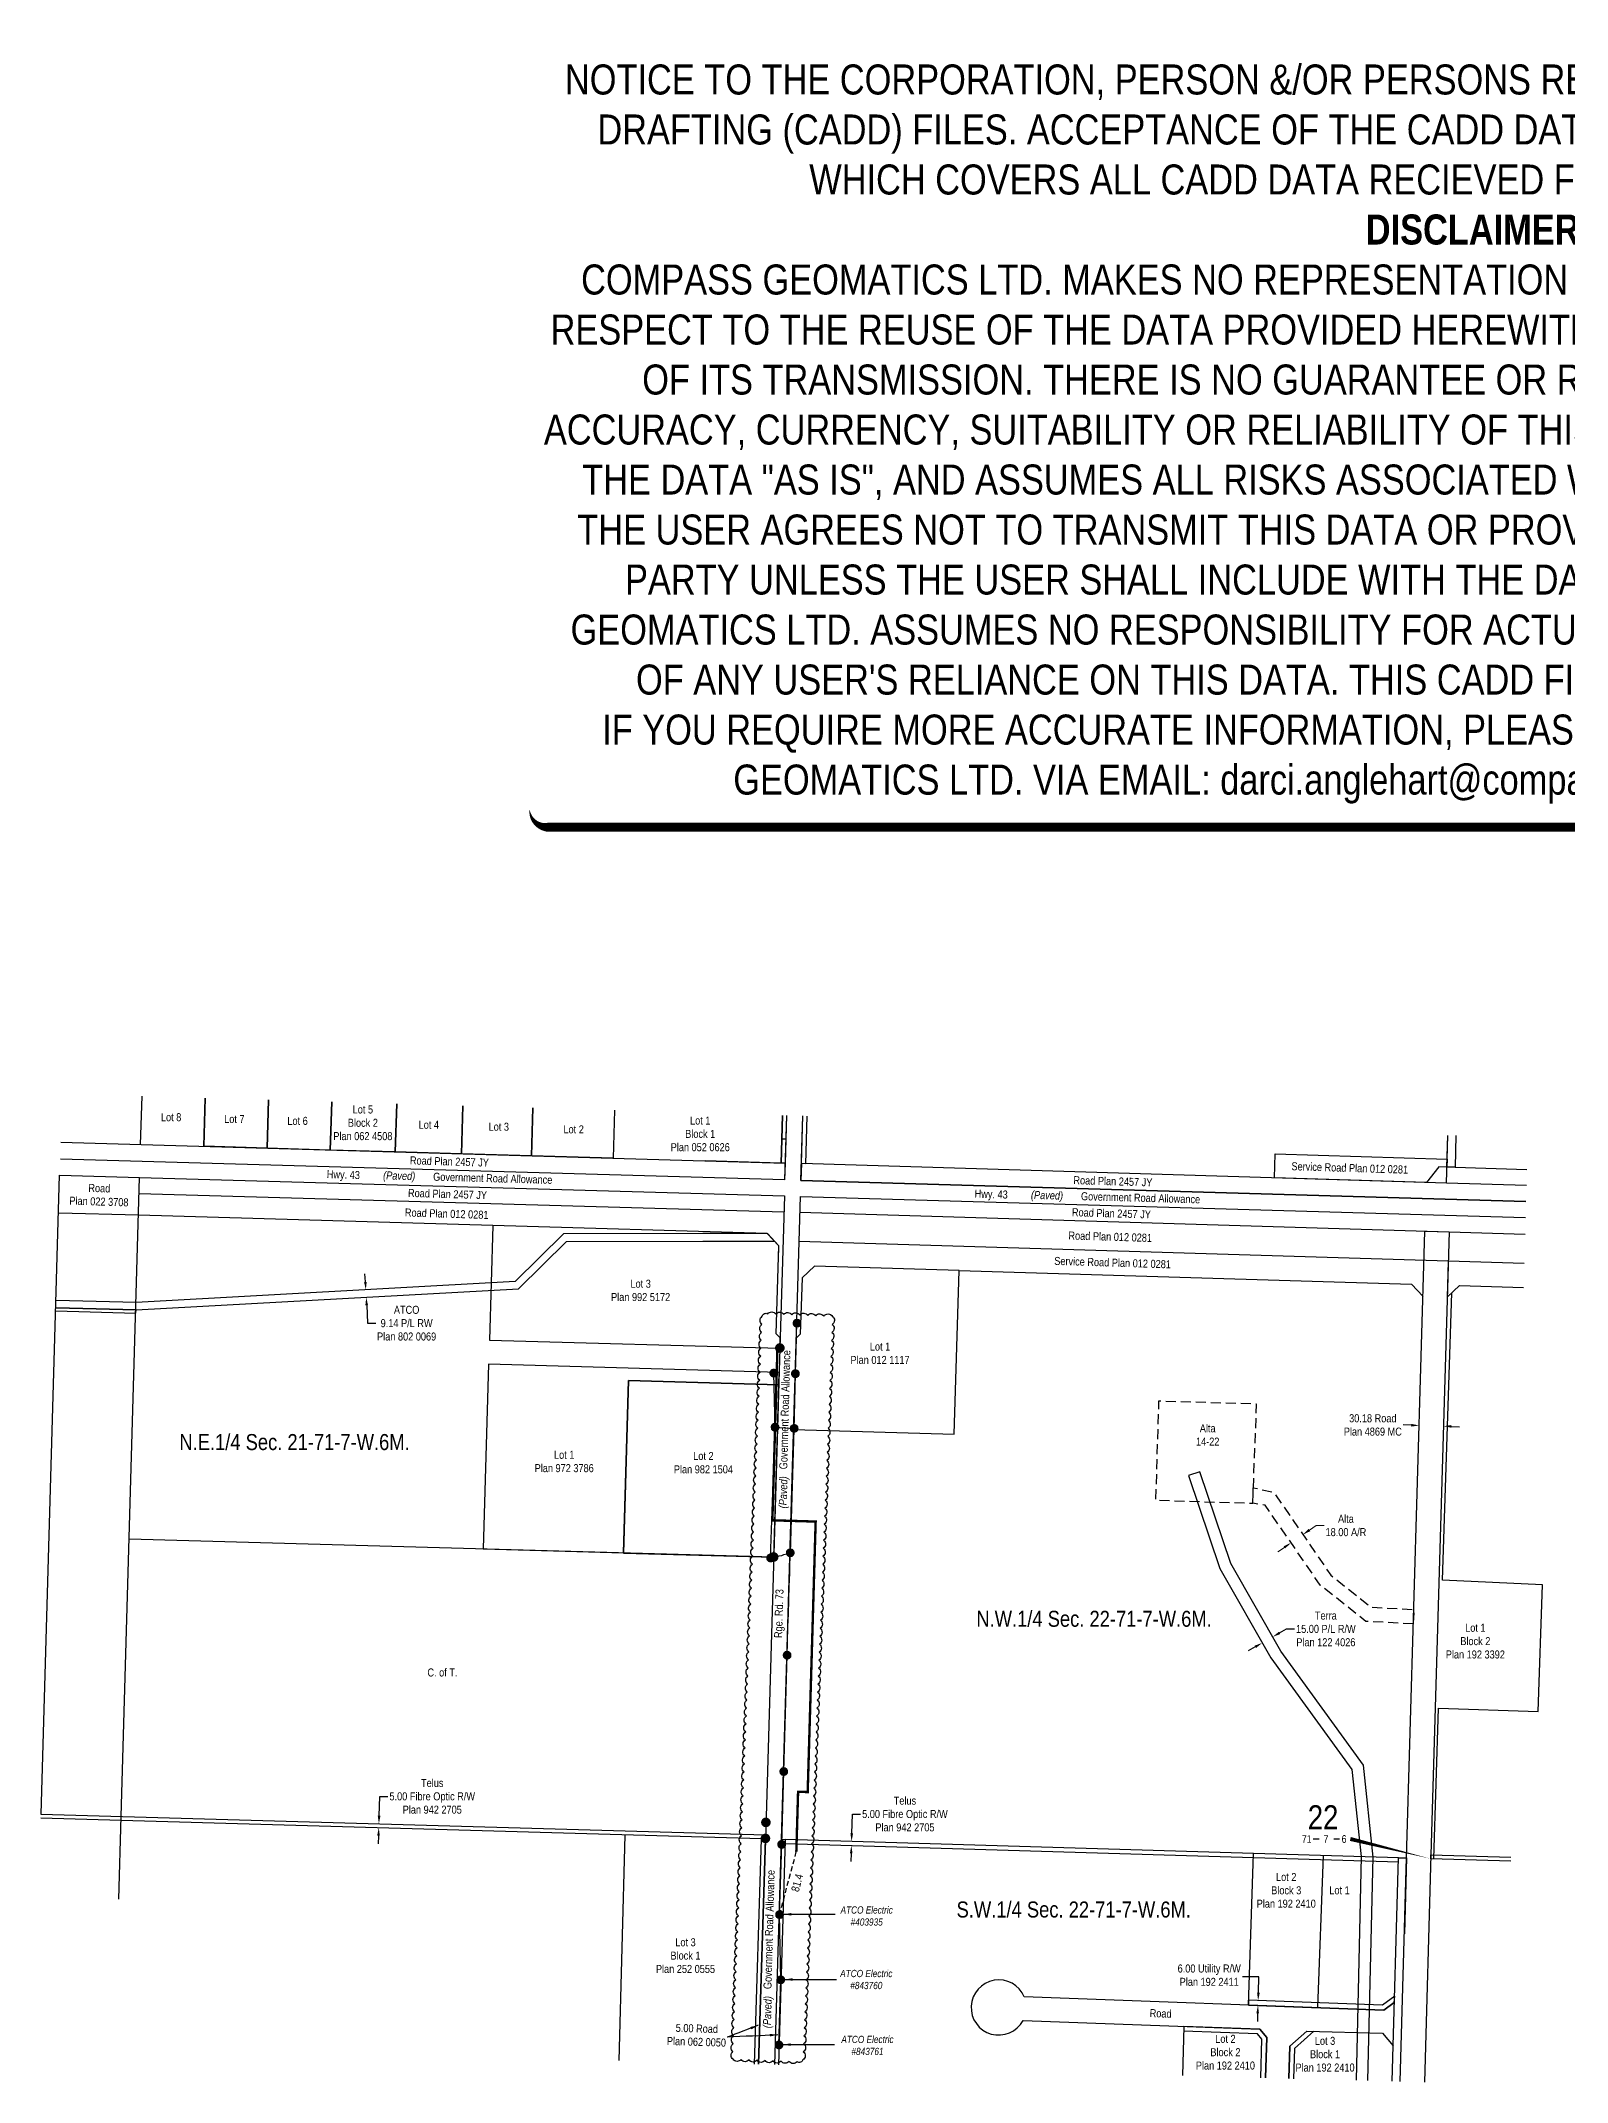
# Model space of a CAD drawing. Extents: x 371667 to 374733, y 6114490 to 6117041.
# Drawn here: x 371667 to 373575, y 6114490 to 6117041 of the extents above; entities that cross this region are included whole.
import ezdxf
from ezdxf.enums import TextEntityAlignment as Align

# ---------------------------------------------------------------- set-up
doc = ezdxf.new("R2010")
doc.units = 0
doc.header["$LTSCALE"] = 5
doc.header["$PDSIZE"] = 0.5
for name, pattern in [('foc-ACCESSROAD', [3.75, 2.5, -1.25]), ('foc-QUARTERLINE', [33, 25, -3, 2, -3]), ('foc-TIELINE', [1.875, 1.25, -0.625]), ('POWERLINE5', [7.8, 2.4, -0.6, 0.6, -0.6, 0.6, -0.6, 2.4])]:
    doc.linetypes.add(name, pattern=pattern)
doc.layers.get('Defpoints').update_dxf_attribs({"color": 9})
for name, color, linetype in [('10', 1, 'Continuous'), ('9', 3, 'Continuous'), ('AS-POWER-EXISTING', 72, 'POWERLINE5'), ('AS-POWER-OH-ATCO PIPELINES-5K', 241, 'foc-OHPOWER'), ('C-RW', 13, 'Continuous'), ('C-SYMBOL', 7, 'Continuous'), ('F-AR', 190, 'foc-ACCESSROAD'), ('F-RW', 190, 'Continuous'), ('F-WS', 190, 'foc-ACCESSROAD'), ('L-MON', 1, 'Continuous'), ('L-ROAD-T', 7, 'Continuous'), ('L-SEC', 7, 'Continuous'), ('L-SECLBL', 7, 'Continuous'), ('L-SECQ', 8, 'foc-QUARTERLINE'), ('L-TITLEDB', 4, 'Continuous'), ('L-TITLEDB-T', 4, 'Continuous'), ('PROPOSED-SCOPE', 240, 'Continuous'), ('T-TIE', 201, 'foc-TIELINE'), ('T-WATER', 160, 'Continuous')]:
    doc.layers.add(name, color=color, linetype=linetype)
for name, color, linetype, lineweight in [('AS-CABLE-ATCO PIPELINES', 241, 'foc-CABLE', 9), ('F-AR-T', 190, 'Continuous', 9), ('T-TEXT', 48, 'Continuous', 18)]:
    doc.layers.add(name, color=color, linetype=linetype, lineweight=lineweight)
doc.layers.add('DISCLAIMER', color=7, linetype='Continuous', plot=False)
doc.styles.add('175L', font='ARIALN.TTF', dxfattribs={"height": 20})
doc.styles.add('80', font='ARIALN.TTF', dxfattribs={"height": 10})
doc.styles.add('80CG', font='ARIALN.TTF', dxfattribs={"height": 10})
doc.styles.add('80L', font='ARIALN.TTF', dxfattribs={"height": 10})
doc.styles.add('80LS', font='ARIALNI.TTF', dxfattribs={"height": 10})
doc.styles.add('foc-LtypeFont', font='ARIALN.TTF', dxfattribs={"height": 7.35})
doc.styles.add('SIMPLEX', font='ARIALN.TTF')
doc.linetypes.add('foc-CABLE', pattern='A,2,-1,["C",foc-LtypeFont,S=0.2,R=0,X=-0.625,Y=-0.75],-1.24,8', length=12.24)
doc.linetypes.add('foc-OHPOWER', pattern='A,10,-1,["O/P",foc-LtypeFont,S=0.2,R=0,X=-0.5,Y=-0.75],-3.25', length=14.25)
doc.dimstyles.new('Compass 5 000', dxfattribs={"dimscale": 5, "dimtxt": 9, "dimasz": 2, "dimexe": 0.2, "dimexo": 0.0625, "dimgap": 0.5, "dimtad": 0, "dimtih": 1, "dimtoh": 1, "dimzin": 0, "dimdsep": 46, "dimtxsty": '80CG', "dimcen": 0.1, "dimse1": 1, "dimse2": 1, "dimclrd": 256, "dimclrt": 256, "dimaunit": 1, "dimadec": 4, "dimazin": 0, "dimtfac": 0.06, "dimtofl": 0, "dimtmove": 0, "dimatfit": 1, "dimfxl": 0.2, "dimtolj": 1, "dimtzin": 0, "dimlwd": -1, "dimarcsym": 0})

# ---------------------------------------------------------------- blocks, each defined once
blk = doc.blocks.new('fdia')
at = {"color": 255, "const_width": 1}
blk.add_lwpolyline([(-0.5, 0, 1), (0.5, 0, 1)], format="xyb", close=True, dxfattribs=at)
blk = doc.blocks.new('Fdiaa')
blk.add_blockref('fdia', (0, 0))
blk = doc.blocks.new('fdib')
at = {"color": 1, "const_width": 1.6}
blk.add_lwpolyline([(-0.4, 0, 1), (0.4, 0, 1)], format="xyb", close=True, dxfattribs=at)
at = {"color": 1}
blk.add_circle((0, 0), 0.8, dxfattribs=at)
blk = doc.blocks.new('Fdibb')
blk.add_blockref('fdib', (0, 0))
blk = doc.blocks.new('fdicc')
for name in ['Fdibb', 'Fdiaa']:
    blk.add_blockref(name, (0, 0))
blk = doc.blocks.new('FDI')
blk.add_blockref('fdicc', (0, 0))
blk = doc.blocks.new('POWERPOLE')
h = blk.add_hatch(color=255)
edge = h.paths.add_edge_path()
edge.add_arc((0, 0), 0.96, 0, 360)
at = {"layer": 'AS-CABLE-ATCO PIPELINES', "linetype": 'ByBlock'}
for p, q in [((0.68, -0.68), (-0.68, 0.68)), ((-0.68, -0.68), (0.68, 0.68))]:
    blk.add_line(p, q, dxfattribs=at)
at = {"layer": 'AS-CABLE-ATCO PIPELINES', "linetype": 'ByBlock', "const_width": 0.01, "flags": 128}
for points in [[(-0.68, -0.68), (0.68, 0.68)], [(0.68, -0.68), (-0.68, 0.68)]]:
    blk.add_lwpolyline(points, dxfattribs=at)
at = {"layer": 'AS-CABLE-ATCO PIPELINES', "linetype": 'ByBlock'}
blk.add_circle((0, 0), 0.96, dxfattribs=at)
blk = doc.blocks.new('*D385')
at = {"layer": 'Defpoints', "color": 0, "linetype": 'ByBlock', "transparency": 16777216}
for p in [(372650.7, 6114786.2), (372650.8, 6114791.2), (372680.5, 6114790.3)]:
    blk.add_point(p, dxfattribs=at)
at = {"layer": 'L-TITLEDB-T', "transparency": 16777216}
for p, q in [((372680.8, 6114800.3), (372681.5, 6114824.6)), ((372681.5, 6114824.6), (372691.5, 6114824.6)), ((372680, 6114775.4), (372679.7, 6114765.4))]:
    blk.add_line(p, q, dxfattribs=at)
at = {"layer": 'L-TITLEDB-T', "linetype": 'ByBlock', "transparency": 16777216}
for points in [[(372679.1, 6114800.4), (372682.4, 6114800.3), (372680.5, 6114790.3)], [(372678.4, 6114775.4), (372681.7, 6114775.3), (372680.3, 6114785.4)]]:
    blk.add_solid(points, dxfattribs=at)
at = {"layer": 'L-TITLEDB-T', "linetype": 'ByBlock', "transparency": 16777216, "insert": (372747.2, 6114824.6), "char_height": 10, "attachment_point": 5, "style": '80CG'}
blk.add_mtext('\\A1;Telus\\P5.00 Fibre Optic R/W\\PPlan 942 2705', dxfattribs=at)
blk = doc.blocks.new('*D386')
at = {"layer": 'Defpoints', "color": 0, "linetype": 'ByBlock', "transparency": 16777216}
for p in [(373195.4, 6115035.6), (373206.7, 6115046), (373208.4, 6115043)]:
    blk.add_point(p, dxfattribs=at)
at = {"layer": 'F-RW', "transparency": 16777216}
for p, q in [((373215.4, 6115050.9), (373224.1, 6115055.9)), ((373224.1, 6115055.9), (373234.1, 6115055.9)), ((373185, 6115033.6), (373176.3, 6115028.6))]:
    blk.add_line(p, q, dxfattribs=at)
at = {"layer": 'F-RW', "linetype": 'ByBlock', "transparency": 16777216}
for points in [[(373214.6, 6115052.4), (373216.2, 6115049.5), (373206.7, 6115046)], [(373184.2, 6115035), (373185.9, 6115032.1), (373193.7, 6115038.5)]]:
    blk.add_solid(points, dxfattribs=at)
at = {"layer": 'F-RW', "linetype": 'ByBlock', "transparency": 16777216, "insert": (373273.2, 6115055.9), "char_height": 10, "attachment_point": 5, "style": '80CG'}
blk.add_mtext('\\A1;Terra\\P15.00 P/L R/W\\PPlan 122 4026', dxfattribs=at)
blk = doc.blocks.new('*D387')
at = {"layer": 'Defpoints', "color": 0, "linetype": 'ByBlock', "transparency": 16777216}
for p in [(373389.9, 6115309.4), (373390, 6115310.2), (373420.1, 6115308.5)]:
    blk.add_point(p, dxfattribs=at)
at = {"layer": 'L-TITLEDB-T', "transparency": 16777216}
for p, q in [((373380, 6115310.5), (373370, 6115310.8)), ((373430.1, 6115309), (373440.1, 6115308.7))]:
    blk.add_line(p, q, dxfattribs=at)
at = {"layer": 'L-TITLEDB-T', "linetype": 'ByBlock', "transparency": 16777216}
for points in [[(373380, 6115312.2), (373379.9, 6115308.8), (373390, 6115310.2)], [(373430.2, 6115310.7), (373430.1, 6115307.4), (373420.1, 6115309.3)]]:
    blk.add_solid(points, dxfattribs=at)
at = {"layer": 'L-TITLEDB-T', "linetype": 'ByBlock', "transparency": 16777216, "insert": (373331.9, 6115310.8), "char_height": 10, "attachment_point": 5, "style": '80CG'}
blk.add_mtext('\\A1;30.18 Road\\PPlan 4869 MC', dxfattribs=at)
blk = doc.blocks.new('*D388')
at = {"layer": 'Defpoints', "color": 0, "linetype": 'ByBlock', "transparency": 16777216}
for p in [(372060, 6114808.4), (372060.1, 6114813.4), (372089.8, 6114812.5)]:
    blk.add_point(p, dxfattribs=at)
at = {"layer": 'L-TITLEDB-T', "transparency": 16777216}
for p, q in [((372090.1, 6114822.5), (372090.8, 6114846.7)), ((372090.8, 6114846.7), (372100.8, 6114846.7)), ((372089.4, 6114797.5), (372089.1, 6114787.5))]:
    blk.add_line(p, q, dxfattribs=at)
at = {"layer": 'L-TITLEDB-T', "linetype": 'ByBlock', "transparency": 16777216}
for points in [[(372088.4, 6114822.5), (372091.8, 6114822.4), (372089.8, 6114812.5)], [(372087.7, 6114797.6), (372091, 6114797.5), (372089.7, 6114807.5)]]:
    blk.add_solid(points, dxfattribs=at)
at = {"layer": 'L-TITLEDB-T', "linetype": 'ByBlock', "transparency": 16777216, "insert": (372156.5, 6114846.7), "char_height": 10, "attachment_point": 5, "style": '80CG'}
blk.add_mtext('\\A1;Telus\\P5.00 Fibre Optic R/W\\PPlan 942 2705', dxfattribs=at)
blk = doc.blocks.new('L-SECLBL')
at = {"layer": '9', "color": 7}
for p, q in [((-5.1, -27.8), (-12.3, -27.8)), ((20.7, -27.8), (13.5, -27.8))]:
    blk.add_line(p, q, dxfattribs=at)
at = {"layer": '10', "color": 2, "style": 'SIMPLEX'}
blk.add_attdef('SEC', text='', height=30, dxfattribs=at).set_placement((0, 0), align=Align.MIDDLE)
at = {"layer": '10', "color": 5, "style": '80L'}
blk.add_attdef('TWP', text='', height=9.5, dxfattribs=at).set_placement((-14.4, -27.4), align=Align.MIDDLE_RIGHT)
blk.add_attdef('RGE', text='', height=9.5, dxfattribs=at).set_placement((3.6, -27.4), align=Align.MIDDLE_CENTER)
blk.add_attdef('MER', text='', height=9.5, dxfattribs=at).set_placement((23.2, -27.4), align=Align.MIDDLE_LEFT)
blk = doc.blocks.new('*D390')
at = {"layer": 'Defpoints', "color": 0, "transparency": 16777216}
for p in [(373231.8, 6115160.6), (373244.5, 6115173.8), (373246.6, 6115170.9)]:
    blk.add_point(p, dxfattribs=at)
at = {"layer": 'F-AR-T', "transparency": 16777216}
for p, q in [((373252.7, 6115179.5), (373261, 6115185.2)), ((373261, 6115185.2), (373271, 6115185.2)), ((373221.5, 6115157.9), (373213.2, 6115152.3))]:
    blk.add_line(p, q, dxfattribs=at)
for points in [[(373251.8, 6115180.9), (373253.7, 6115178.1), (373244.5, 6115173.8)], [(373220.5, 6115159.3), (373222.4, 6115156.6), (373229.7, 6115163.6)]]:
    blk.add_solid(points, dxfattribs=at)
at = {"layer": 'F-AR-T', "transparency": 16777216, "insert": (373298.3, 6115185.2), "char_height": 10, "attachment_point": 5, "style": '80CG'}
blk.add_mtext('\\A1;Alta\\P18.00 A/R', dxfattribs=at)
blk = doc.blocks.new('*D391')
at = {"layer": 'C-RW', "transparency": 16777216}
for p, q in [((372073, 6115489.6), (372072.4, 6115499.6)), ((372074.6, 6115460.5), (372075.8, 6115438)), ((372075.8, 6115438), (372085.8, 6115438))]:
    blk.add_line(p, q, dxfattribs=at)
for points in [[(372074.6, 6115489.7), (372071.3, 6115489.5), (372073.5, 6115479.6)], [(372076.2, 6115460.6), (372072.9, 6115460.4), (372074, 6115470.4)]]:
    blk.add_solid(points, dxfattribs=at)
at = {"layer": 'Defpoints', "color": 0, "transparency": 16777216}
for p in [(372153.4, 6115484.1), (372074, 6115470.4), (372153.9, 6115474.9)]:
    blk.add_point(p, dxfattribs=at)
at = {"layer": 'C-RW', "transparency": 16777216, "insert": (372124.5, 6115438), "char_height": 10, "attachment_point": 5, "style": '80CG'}
blk.add_mtext('\\A1;ATCO\\P9.14 P/L RW\\PPlan 802 0069', dxfattribs=at)
blk = doc.blocks.new('Disclaimer_Legal')
at = {"layer": 'DISCLAIMER', "color": 254, "flags": 128}
blk.add_lwpolyline([(-3612.9, -1104.6, 37.5, 37.5, 0), (4096.1, -1104.6, 37.5, 37.5, 0.414214), (4171.1, -1029.6, 37.5, 37.5, 0), (4171.1, 2078.7, 37.5, 0, 0.414214), (4096.1, 2153.7, 0, 0, 0), (-3612.9, 2153.7, 0, 0, 0.414214), (-3687.9, 2078.7, 0, 0, 0), (-3687.9, -1029.6, 0, 37.5, 0.414214)], format="xyseb", close=True, dxfattribs=at)
at = {"layer": 'DISCLAIMER', "color": 254, "insert": (241.6, 533.9), "char_height": 125, "width": 7717.568, "attachment_point": 5, "style": '80'}
blk.add_mtext('NOTICE TO THE CORPORATION, PERSON &/OR PERSONS REGARDING THIS COMPUTER AIDED DESIGN AND DRAFTING (CADD) FILES. ACCEPTANCE OF THE CADD DATA IS BASED ON THE FOLLOWING DISCLAIMER WHICH COVERS ALL CADD DATA RECIEVED FROM COMPASS GEOMATICS LTD.\\P{\\fArial Narrow|b1|i0|c0|p34;DISCLAIMER}\\PCOMPASS GEOMATICS LTD. MAKES NO REPRESENTATION OR WARRANTIES, EXPRESS OR IMPLIED, WITH RESPECT TO THE REUSE OF THE DATA PROVIDED HEREWITH, REGARDLESS OF ITS FORMAT OR THE MEANS OF ITS TRANSMISSION. THERE IS NO GUARANTEE OR REPRESENTATION TO THE USER AS TO THE ACCURACY, CURRENCY, SUITABILITY OR RELIABILITY OF THIS DATA FOR ANY PURPOSE. THE USER ACCEPTS THE DATA "AS IS", AND ASSUMES ALL RISKS ASSOCIATED WITH ITS USE. BY ACCEPTANCE OF THIS DATA, THE USER AGREES NOT TO TRANSMIT THIS DATA OR PROVIDE ACCESS OR ANY PART OF IT TO ANOTHER PARTY UNLESS THE USER SHALL INCLUDE WITH THE DATA A COPY OF THIS DISCLAIMER. COMPASS GEOMATICS LTD. ASSUMES NO RESPONSIBILITY FOR ACTUAL OR CONSEQUENTIAL DAMAGE AS A RESULT OF ANY USER\'S RELIANCE ON THIS DATA. THIS CADD FILE IS FOR ILLUSTRATION PURPOSES ONLY.\\PIF YOU REQUIRE MORE ACCURATE INFORMATION, PLEASE CONTACT DARCI ANGLEHART AT COMPASS GEOMATICS LTD. VIA EMAIL: darci.anglehart@compassgeomatics.ca OR CELL: 506-961-7292', dxfattribs=at)

msp = doc.modelspace()

# ---------------------------------------------------------------- linework, layer by layer
at = {"layer": 'AS-POWER-OH-ATCO PIPELINES-5K', "flags": 128}
for points in [[(372604.003, 6115150.954), (372608.664, 6115305.272), (372610.326, 6115374.931), (372612.228, 6115438.066)], [(372579.407, 6115144.627), (372584.848, 6115308.042), (372583.227, 6115375.625)], [(372584.848, 6115308.042), (372608.79, 6115306.507)], [(372579.407, 6115144.627), (372587.115, 6115146.186), (372590.234, 6115147.324), (372593.212, 6115147.863), (372595.798, 6115148.864), (372599.489, 6115149.775), (372603.847, 6115151.119)], [(372600.01, 6115023.114), (372600.608, 6115038.849), (372601.017, 6115058.85), (372601.602, 6115074.764), (372602.02, 6115092.735), (372602.427, 6115109.189), (372603.178, 6115125.589), (372603.478, 6115135.275), (372603.711, 6115146.082), (372603.847, 6115151.119)], [(372589.764, 6114536.063), (372592.052, 6114617.455), (372590.491, 6114698.889), (372593.207, 6114786.699), (372595.724, 6114877.733), (372600.01, 6115023.114)]]:
    msp.add_lwpolyline(points, dxfattribs=at)
at = {"layer": 'C-RW', "flags": 128}
msp.add_lwpolyline([(371686.352, 6115457.37), (371786.328, 6115454.57), (372264.109, 6115480.938), (372324.278, 6115540.309), (372494.566, 6115540.489), (372583.995, 6115540.585), (372574.989, 6115550.129), (372494.842, 6115549.953), (372320.386, 6115549.572), (372259.961, 6115489.959), (371786.568, 6115463.746), (371686.626, 6115466.572)], dxfattribs=at)
at = {"layer": 'F-AR', "flags": 128}
msp.add_lwpolyline([(373382.279, 6115062.258), (373323.098, 6115065.363), (373266.135, 6115110.816), (373197.178, 6115210.75), (373181.88, 6115212.981), (373182.471, 6115232.467), (373207.981, 6115226.776), (373279.436, 6115123.224), (373329.808, 6115083.03), (373383.221, 6115080.228)], close=True, dxfattribs=at)
at = {"layer": 'F-RW', "linetype": 'ByBlock', "flags": 128}
for points in [[(371686.231, 6115453.311), (371786.207, 6115450.433), (371786.328, 6115454.57), (371686.351, 6115457.354)], [(373325.867, 6114491.429), (373332.409, 6114770.83), (373320.265, 6114885.646), (373216.924, 6115028.08), (373154.395, 6115137.801), (373115.72, 6115252.395), (373101.533, 6115247.604), (373140.672, 6115131.636), (373204.328, 6115019.942), (373305.753, 6114880.103), (373317.288, 6114771.41), (373310.99, 6114491.83)]]:
    msp.add_lwpolyline(points, dxfattribs=at)
at = {"layer": 'F-WS', "flags": 128}
msp.add_lwpolyline([(373181.88, 6115212.981), (373186.663, 6115336.896), (373064.246, 6115340.489), (373060.349, 6115216.99)], close=True, dxfattribs=at)
at = {"layer": 'L-SEC'}
msp.add_line((371691.28, 6115622.941), (371790.808, 6115620.086), dxfattribs=at)
at = {"layer": 'L-SEC', "linetype": 'ByBlock'}
for p, q in [((372572.814, 6114793.625), (372564.33, 6114511.963, 290.411)), ((372584.44, 6114511.421, 288.878), (372592.926, 6114793.033)), ((373371.379, 6114674.958), (373374.11, 6114769.688))]:
    msp.add_line(p, q, dxfattribs=at)
at = {"layer": 'L-SEC', "flags": 128}
for points in [[(372599.201, 6115697.587), (372596.846, 6115617.026)], [(373523.316, 6115590.055), (372617.188, 6115616.441), (372619.518, 6115696.977)], [(371790.808, 6115620.086), (372596.5, 6115596.967), (372590.875, 6115406.682), (372572.357, 6114778.094)], [(372592.926, 6114793.033), (372616.594, 6115596.353), (373522.73, 6115569.94)]]:
    msp.add_lwpolyline(points, dxfattribs=at)
at = {"layer": 'L-SECLBL', "flags": 128}
msp.add_lwpolyline([(373404.218, 6114768.751, 0, 5, 0), (373303.771, 6114793.463, 0, 0, 0)], format="xyseb", dxfattribs=at)
at = {"layer": 'L-SECQ'}
msp.add_line((373423.946, 6115613.129), (373425.673, 6115672.75), dxfattribs=at)
at = {"layer": 'L-SECQ', "linetype": 'ByBlock'}
for p, q in [((371667.911, 6114824.436), (371690.881, 6115622.96)), ((371767.838, 6114821.562), (371790.808, 6115620.086)), ((371764.795, 6114718.279), (371767.838, 6114821.562))]:
    msp.add_line(p, q, dxfattribs=at)
at = {"layer": 'L-TITLEDB', "linetype": 'ByBlock'}
for p, q in [((371667.52, 6114824.62), (372572.962, 6114798.593)), ((371767.693, 6114816.567), (371667.367, 6114819.473)), ((372567.818, 6114793.775, 327.463), (371767.693, 6114816.567))]:
    msp.add_line(p, q, dxfattribs=at)
at = {"layer": 'L-TITLEDB'}
for p, q in [((373189.652, 6114621.217), (373168.857, 6114621.217)), ((373188.93, 6114601.393), (373189.652, 6114621.217)), ((373187.983, 6114575.419), (373187.618, 6114565.428))]:
    msp.add_line(p, q, dxfattribs=at)
at = {"layer": 'L-TITLEDB', "linetype": 'ByBlock', "flags": 128}
for points in [[(371792.041, 6115661.359), (371793.876, 6115721.79)], [(371951.919, 6115717.04), (371950.123, 6115656.768), (371871.101, 6115659.069), (371872.926, 6115719.414)], [(371872.926, 6115719.414), (371871.101, 6115659.069)], [(372030.901, 6115714.667), (372029.122, 6115654.451), (371950.123, 6115656.768), (371951.919, 6115717.04)], [(372112.069, 6115712.227), (372110.297, 6115652.063), (372029.122, 6115654.451), (372030.901, 6115714.667)], [(372194.926, 6115709.737), (372193.146, 6115649.62), (372110.297, 6115652.063), (372112.069, 6115712.227)], [(372282.344, 6115707.11), (372280.573, 6115647.165), (372193.146, 6115649.62), (372194.926, 6115709.737)], [(372384.282, 6115704.046), (372382.49, 6115644.256), (372280.573, 6115647.165), (372282.344, 6115707.11)], [(372232.239, 6115560.087), (371789.411, 6115572.833), (371689.874, 6115575.718)], [(372232.239, 6115560.087), (372227.977, 6115416.889), (372590.875, 6115406.682), (372591.274, 6115419.619), (372586.461, 6115424.729), (372589.525, 6115534.725), (372575.249, 6115550.131)], [(373366.215, 6114490.341), (373374.11, 6114769.688), (373397.089, 6115552.875), (373427.241, 6115551.999), (373404.364, 6114773.744), (373396.336, 6114489.529)], [(373521.06, 6115512.622), (373426.168, 6115515.469), (373424.861, 6115470.522), (373440.278, 6115485.054), (373520.174, 6115482.678)], [(372814.922, 6115503.929), (373380.171, 6115486.815), (373394.719, 6115471.38)], [(373408.317, 6114768.751), (373413.842, 6114956.757), (373538.711, 6114952.703), (373544.116, 6115111.05), (373418.818, 6115116.671), (373430.456, 6115476.004)], [(372583.179, 6115145.421), (371777.964, 6115168.203)], [(372584.44, 6114511.421), (372592.926, 6114793.033), (372597.684, 6114792.812), (372589.317, 6114511.29)], [(373176.367, 6114585.846), (373182.647, 6114775.349)], [(373263.133, 6114582.682), (373270.062, 6114772.74)], [(373356.25, 6114490.609), (373364.138, 6114769.931), (373374.11, 6114769.688), (373371.379, 6114674.958)], [(373504.175, 6114765.797), (373404.218, 6114768.751), (373404.364, 6114773.744), (373504.29, 6114770.79)], [(373226.76, 6114494.101), (373228.246, 6114534.549), (373249.342, 6114553.315), (373344.158, 6114550.626), (373357.502, 6114534.934)]]:
    msp.add_lwpolyline(points, dxfattribs=at)
at = {"layer": 'L-TITLEDB', "flags": 128}
for points in [[(372594.184, 6115697.738), (372592.458, 6115638.189), (372497.502, 6115640.941)], [(372599.204, 6115697.587), (372597.464, 6115638.053), (372592.458, 6115638.189), (372594.216, 6115697.737)], [(372622.83, 6115637.274), (372617.796, 6115637.443), (372619.518, 6115696.977)], [(372624.561, 6115696.825), (372622.83, 6115637.274)], [(371692.503, 6115664.051), (372597.464, 6115638.053), (372596.846, 6115617.026), (371691.878, 6115643.037)], [(372593.328, 6115668.456), (372598.353, 6115668.314)], [(373435.77, 6115672.446), (373434.627, 6115632.822), (373424.572, 6115633.123), (373425.717, 6115672.748)], [(373523.903, 6115610.201), (373423.946, 6115613.129), (372617.796, 6115637.443), (372617.188, 6115616.441), (373523.316, 6115590.055)], [(373434.627, 6115632.822), (373524.482, 6115630.205)], [(371790.224, 6115600.27), (372595.667, 6115577.167)], [(372588.997, 6115517.213), (372589.525, 6115534.725), (372574.989, 6115550.129), (372232.239, 6115560.087)], [(372615.767, 6115576.556), (373427.241, 6115551.999), (373522.128, 6115549.274)], [(373426.178, 6115515.456), (372614.707, 6115539.972)], [(373521.06, 6115512.622), (373426.178, 6115515.456)], [(372397.295, 6114798.087), (372389.707, 6114516.672)], [(373095.532, 6114559.141), (373093.875, 6114497.684)], [(373191.811, 6114495.065), (373193.283, 6114543.233), (373187.674, 6114549.761), (373095.312, 6114553.147)], [(373197.806, 6114494.882), (373199.349, 6114545.377), (373190.515, 6114555.659), (373095.532, 6114559.141)], [(373249.342, 6114553.315), (373228.246, 6114534.549), (373226.76, 6114494.101)], [(373258.088, 6114553.067), (373234.146, 6114531.769), (373232.754, 6114493.881)]]:
    msp.add_lwpolyline(points, dxfattribs=at)
for points in [[(373209.112, 6115619.52), (373209.9, 6115649.478), (373424.859, 6115642.996), (373424.572, 6115633.123), (373414.575, 6115633.447), (373398.989, 6115613.854)], [(373359.256, 6114597.05), (373343.803, 6114585.744), (373176.585, 6114591.84), (373176.367, 6114585.846), (373345.665, 6114579.674), (373358.754, 6114589.251)]]:
    msp.add_lwpolyline(points, close=True, dxfattribs=at)
at = {"layer": 'L-TITLEDB', "linetype": 'ByBlock', "flags": 128}
for points in [[(372608.018, 6115305.277), (372808.575, 6115299.29), (372814.922, 6115503.929), (372634.076, 6115509.349), (372618.679, 6115494.747), (372616.279, 6115424.125), (372611.329, 6115419.439)], [(372395.412, 6115150.959), (372401.661, 6115366.493), (372589.528, 6115360.962), (372589.985, 6115376.46), (372226.761, 6115386.745), (372220.116, 6115155.897)], [(372395.645, 6115150.682), (372583.179, 6115145.421), (372589.528, 6115360.962), (372401.894, 6115366.217)], [(372597.684, 6114792.812), (372597.531, 6114787.832), (373363.991, 6114764.979), (373364.138, 6114769.931)]]:
    msp.add_lwpolyline(points, close=True, dxfattribs=at)
at = {"layer": 'L-TITLEDB', "elevation": 327.463, "flags": 128}
for points in [[(372559.333, 6114512.098), (372567.818, 6114793.775)], [(372564.33, 6114511.963), (372572.814, 6114793.625)]]:
    msp.add_lwpolyline(points, dxfattribs=at)
at = {"layer": 'L-TITLEDB', "linetype": 'ByBlock', "flags": 128}
msp.add_lwpolyline([(373358.754, 6114589.251), (373345.665, 6114579.674), (372896.249, 6114596.058, 4.44053761), (372894.754, 6114566.552), (372894.752, 6114566.501), (373190.515, 6114555.659), (373199.349, 6114545.377), (373197.806, 6114494.882)], format="xyb", dxfattribs=at)
at = {"layer": 'L-TITLEDB'}
for points in [[(373187.265, 6114601.454), (373190.595, 6114601.332), (373188.565, 6114591.403)], [(373186.318, 6114575.479), (373189.648, 6114575.358), (373188.347, 6114585.409)]]:
    msp.add_solid(points, dxfattribs=at)
at = {"layer": 'PROPOSED-SCOPE', "flags": 128}
msp.add_lwpolyline([(372656.706, 6115446.493, -0.52056705), (372656.309, 6115436.504, -0.52056705), (372655.912, 6115426.515, -0.52056705), (372655.515, 6115416.526, -0.52056705), (372655.119, 6115406.537, -0.52056705), (372654.722, 6115396.548, -0.52056705), (372654.325, 6115386.559, -0.52056705), (372653.928, 6115376.57, -0.52056705), (372653.531, 6115366.581, -0.52056705), (372653.135, 6115356.592, -0.52056705), (372652.738, 6115346.603, -0.52056705), (372652.341, 6115336.614, -0.52056705), (372651.944, 6115326.625, -0.52056705), (372651.547, 6115316.636, -0.52056705), (372651.151, 6115306.647, -0.52056705), (372650.754, 6115296.658, -0.52056705), (372650.357, 6115286.669, -0.52056705), (372649.96, 6115276.68, -0.52056705), (372649.564, 6115266.692, -0.52056705), (372649.167, 6115256.703, -0.52056705), (372648.77, 6115246.714, -0.52056705), (372648.373, 6115236.725, -0.52056705), (372647.976, 6115226.736, -0.52056705), (372647.58, 6115216.747, -0.52056705), (372647.183, 6115206.758, -0.52056705), (372646.786, 6115196.769, -0.52056705), (372646.389, 6115186.78, -0.52056705), (372645.992, 6115176.791, -0.52056705), (372645.596, 6115166.802, -0.52056705), (372645.199, 6115156.813, -0.52056705), (372644.802, 6115146.824, -0.52056705), (372644.405, 6115136.835, -0.52056705), (372644.008, 6115126.846, -0.52056705), (372643.612, 6115116.857, -0.52056705), (372643.215, 6115106.868, -0.52056705), (372642.818, 6115096.879, -0.52056705), (372642.421, 6115086.89, -0.52056705), (372642.025, 6115076.901, -0.52056705), (372641.628, 6115066.912, -0.52056705), (372641.231, 6115056.923, -0.52056705), (372640.834, 6115046.934, -0.52056705), (372640.437, 6115036.945, -0.52056705), (372640.041, 6115026.957, -0.52056705), (372639.644, 6115016.968, -0.52056705), (372639.247, 6115006.979, -0.52056705), (372638.85, 6114996.99, -0.52056705), (372638.453, 6114987.001, -0.52056705), (372638.057, 6114977.012, -0.52056705), (372637.66, 6114967.023, -0.52056705), (372637.263, 6114957.034, -0.52056705), (372636.866, 6114947.045, -0.52056705), (372636.469, 6114937.056, -0.52056705), (372636.073, 6114927.067, -0.52056705), (372635.676, 6114917.078, -0.52056705), (372635.279, 6114907.089, -0.52056705), (372634.882, 6114897.1, -0.52056705), (372634.486, 6114887.111, -0.52056705), (372634.089, 6114877.122, -0.52056705), (372633.692, 6114867.133, -0.52056705), (372633.295, 6114857.144, -0.52056705), (372632.898, 6114847.155, -0.52056705), (372632.502, 6114837.166, -0.52056705), (372632.105, 6114827.177, -0.52056705), (372631.708, 6114817.188, -0.52056705), (372631.311, 6114807.199, -0.52056705), (372630.914, 6114797.211, -0.52056705), (372630.518, 6114787.222, -0.52056705), (372630.121, 6114777.233, -0.52056705), (372629.724, 6114767.244, -0.52056705), (372629.327, 6114757.255, -0.52056705), (372628.93, 6114747.266, -0.52056705), (372628.534, 6114737.277, -0.52056705), (372628.137, 6114727.288, -0.52056705), (372627.74, 6114717.299, -0.52056705), (372627.343, 6114707.31, -0.52056705), (372626.947, 6114697.321, -0.52056705), (372626.55, 6114687.332, -0.52056705), (372626.153, 6114677.343, -0.52056705), (372625.756, 6114667.354, -0.52056705), (372625.359, 6114657.365, -0.52056705), (372624.963, 6114647.376, -0.52056705), (372624.566, 6114637.387, -0.52056705), (372624.169, 6114627.398, -0.52056705), (372623.772, 6114617.409, -0.52056705), (372623.375, 6114607.42, -0.52056705), (372622.979, 6114597.431, -0.52056705), (372622.582, 6114587.442, -0.52056705), (372622.185, 6114577.453, -0.52056705), (372621.788, 6114567.464, -0.52056705), (372621.391, 6114557.476, -0.52056705), (372620.995, 6114547.487, -0.52056705), (372620.598, 6114537.498, -0.52056705), (372620.201, 6114527.509, -0.52056705), (372619.804, 6114517.52, -0.52056705), (372612.422, 6114515.094, -0.52056705), (372602.433, 6114515.491, -0.52056705), (372592.444, 6114515.888, -0.52056705), (372582.455, 6114516.285, -0.52056705), (372572.466, 6114516.682, -0.52056705), (372562.477, 6114517.078, -0.52056705), (372552.488, 6114517.475, -0.52056705), (372542.499, 6114517.872, -0.52056705), (372532.51, 6114518.269, -0.52056705), (372532.297, 6114527.693, -0.52056705), (372532.695, 6114537.682, -0.52056705), (372533.093, 6114547.671, -0.52056705), (372533.491, 6114557.66, -0.52056705), (372533.889, 6114567.649, -0.52056705), (372534.287, 6114577.638, -0.52056705), (372534.685, 6114587.627, -0.52056705), (372535.083, 6114597.616, -0.52056705), (372535.481, 6114607.605, -0.52056705), (372535.879, 6114617.594, -0.52056705), (372536.276, 6114627.583, -0.52056705), (372536.674, 6114637.571, -0.52056705), (372537.072, 6114647.56, -0.52056705), (372537.47, 6114657.549, -0.52056705), (372537.868, 6114667.538, -0.52056705), (372538.266, 6114677.527, -0.52056705), (372538.664, 6114687.516, -0.52056705), (372539.062, 6114697.505, -0.52056705), (372539.46, 6114707.494, -0.52056705), (372539.858, 6114717.483, -0.52056705), (372540.256, 6114727.472, -0.52056705), (372540.654, 6114737.461, -0.52056705), (372541.052, 6114747.449, -0.52056705), (372541.45, 6114757.438, -0.52056705), (372541.848, 6114767.427, -0.52056705), (372542.246, 6114777.416, -0.52056705), (372542.644, 6114787.405, -0.52056705), (372543.042, 6114797.394, -0.52056705), (372543.44, 6114807.383, -0.52056705), (372543.837, 6114817.372, -0.52056705), (372544.235, 6114827.361, -0.52056705), (372544.633, 6114837.35, -0.52056705), (372545.031, 6114847.339, -0.52056705), (372545.429, 6114857.327, -0.52056705), (372545.827, 6114867.316, -0.52056705), (372546.225, 6114877.305, -0.52056705), (372546.623, 6114887.294, -0.52056705), (372547.021, 6114897.283, -0.52056705), (372547.419, 6114907.272, -0.52056705), (372547.817, 6114917.261, -0.52056705), (372548.215, 6114927.25, -0.52056705), (372548.613, 6114937.239, -0.52056705), (372549.011, 6114947.228, -0.52056705), (372549.409, 6114957.217, -0.52056705), (372549.807, 6114967.206, -0.52056705), (372550.205, 6114977.194, -0.52056705), (372550.603, 6114987.183, -0.52056705), (372551.001, 6114997.172, -0.52056705), (372551.398, 6115007.161, -0.52056705), (372551.796, 6115017.15, -0.52056705), (372552.194, 6115027.139, -0.52056705), (372552.592, 6115037.128, -0.52056705), (372552.99, 6115047.117, -0.52056705), (372553.388, 6115057.106, -0.52056705), (372553.786, 6115067.095, -0.52056705), (372554.184, 6115077.084, -0.52056705), (372554.582, 6115087.072, -0.52056705), (372554.98, 6115097.061, -0.52056705), (372555.378, 6115107.05, -0.52056705), (372555.776, 6115117.039, -0.52056705), (372556.174, 6115127.028, -0.52056705), (372556.572, 6115137.017, -0.52056705), (372556.97, 6115147.006, -0.52056705), (372557.368, 6115156.995, -0.52056705), (372557.766, 6115166.984, -0.52056705), (372558.164, 6115176.973, -0.52056705), (372558.562, 6115186.962, -0.52056705), (372558.959, 6115196.95, -0.52056705), (372559.357, 6115206.939, -0.52056705), (372559.755, 6115216.928, -0.52056705), (372560.153, 6115226.917, -0.52056705), (372560.551, 6115236.906, -0.52056705), (372560.949, 6115246.895, -0.52056705), (372561.347, 6115256.884, -0.52056705), (372561.745, 6115266.873, -0.52056705), (372562.143, 6115276.862, -0.52056705), (372562.541, 6115286.851, -0.52056705), (372562.939, 6115296.84, -0.52056705), (372563.337, 6115306.829, -0.52056705), (372563.735, 6115316.817, -0.52056705), (372564.133, 6115326.806, -0.52056705), (372564.531, 6115336.795, -0.52056705), (372564.929, 6115346.784, -0.52056705), (372565.327, 6115356.773, -0.52056705), (372565.725, 6115366.762, -0.52056705), (372566.123, 6115376.751, -0.52056705), (372566.521, 6115386.74, -0.52056705), (372566.918, 6115396.729, -0.52056705), (372567.316, 6115406.718, -0.52056705), (372567.714, 6115416.707, -0.52056705), (372568.112, 6115426.695, -0.52056705), (372568.51, 6115436.684, -0.52056705), (372568.908, 6115446.673, -0.52056705), (372575.727, 6115449.709, -0.52056705), (372585.716, 6115449.313, -0.52056705), (372595.705, 6115448.916, -0.52056705), (372605.694, 6115448.519, -0.52056705), (372615.683, 6115448.122, -0.52056705), (372625.672, 6115447.726, -0.52056705), (372635.661, 6115447.329, -0.52056705), (372645.65, 6115446.932, -0.52056705)], format="xyb", close=True, dxfattribs=at)
at = {"layer": 'T-TIE'}
msp.add_line((372590.491, 6114698.889), (372611.476, 6114777.48), dxfattribs=at)
at = {"layer": 'T-TIE', "flags": 128}
msp.add_lwpolyline([(372603.847, 6115151.119), (372605.022, 6115190.998)], dxfattribs=at)
at = {"layer": 'T-WATER', "const_width": 2.999, "flags": 128}
msp.add_lwpolyline([(372587.876, 6115406.77), (372581.54, 6115191.689), (372635.637, 6115190.096), (372625.679, 6114852.094), (372613.684, 6114852.447), (372611.917, 6114792.473), (372611.476, 6114777.48)], dxfattribs=at)

# ---------------------------------------------------------------- block references
at = {"layer": 'AS-POWER-EXISTING', "xscale": 4.9984176, "yscale": 4.9984176, "zscale": 4.9984176}
for p in [(372612.228, 6115438.066), (372583.227, 6115375.625), (372610.326, 6115374.931), (372584.848, 6115308.042), (372608.79, 6115306.507), (372603.847, 6115151.098), (372603.847, 6115151.098), (372603.897, 6115151.065), (372579.407, 6115144.627), (372579.407, 6115144.627), (372600.01, 6115023.114), (372600.01, 6115023.114), (372595.724, 6114877.733), (372593.207, 6114786.699), (372590.491, 6114698.889), (372592.052, 6114617.455), (372589.764, 6114536.063)]:
    msp.add_blockref('POWERPOLE', p, dxfattribs=at)
at = {"layer": 'L-MON', "xscale": 4.9984176, "yscale": 4.9984176, "zscale": 4.9984176}
for p in [(372590.896, 6115407.006), (372583.203, 6115145.827), (372573.458, 6114814.152), (372572.841, 6114794.143)]:
    msp.add_blockref('FDI', p, dxfattribs=at)
at = {"layer": 'L-SECLBL'}
msp.add_blockref('L-SECLBL', (373269.741, 6114820.835), dxfattribs=at).add_auto_attribs({'SEC': '22', 'TWP': '71', 'RGE': '7', 'MER': '6'})
at = {"layer": 'PROPOSED-SCOPE', "xscale": 0.299905056, "yscale": 0.299905056, "zscale": 0.299905056}
msp.add_blockref('Disclaimer_Legal', (373384.213, 6116389.042), dxfattribs=at)

# ---------------------------------------------------------------- texts
at = {"layer": 'AS-POWER-OH-ATCO PIPELINES-5K', "char_height": 8.99715, "attachment_point": 5, "style": '80CG'}
for s, insert in [('\\A1;{\\fArial Narrow|b0|i1|c0|p34;ATCO Electric\\P#403935}', (372699.41, 6114697.146)), ('\\A1;{\\fArial Narrow|b0|i1|c0|p34;ATCO Electric\\P#843760}', (372698.914, 6114617.768)), ('\\A1;{\\fArial Narrow|b0|i1|c0|p34;ATCO Electric\\P#843761}', (372700.408, 6114535.4))]:
    msp.add_mtext(s, dxfattribs=dict(at, insert=insert))
at = {"layer": 'C-SYMBOL', "color": 3, "style": '175L'}
for s, p in [('N.E.1/4 Sec. 21-71-7-W.6M.', (371984.417, 6115273.47)), ('N.W.1/4 Sec. 22-71-7-W.6M.', (372983.536, 6115052.626)), ('S.W.1/4 Sec. 22-71-7-W.6M.', (372958.167, 6114689.317))]:
    msp.add_text(s, height=20, dxfattribs=at).set_placement(p, align=Align.BOTTOM_CENTER)
at = {"layer": 'F-RW', "linetype": 'ByBlock', "insert": (373125.542, 6115298.36), "char_height": 9.9968, "attachment_point": 5, "style": '80CG'}
msp.add_mtext('\\A1;Alta\\P14-22', dxfattribs=at)
at = {"layer": 'L-ROAD-T', "style": '80L'}
for rotation, p in [(358.451137, (372232.116, 6115619.127)), (358.451137, (373041.683, 6115594.755)), (88.451137, (372597.142, 6115329.894)), (88.451137, (372577.413, 6114680.356))]:
    msp.add_text('Government Road Allowance', height=10, rotation=rotation, dxfattribs=at).set_placement(p, align=Align.MIDDLE_CENTER)
at = {"layer": 'L-TITLEDB', "attachment_point": 5, "style": '80CG'}
for s, insert, char_height in [('\\A1;Lot 8', (371830.19, 6115695.376), 10), ('\\A1;Lot 7', (371909.213, 6115693.075), 10), ('\\A1;Lot 6', (371988.211, 6115690.758), 10), ('\\A1;Lot 5\\PBlock 2\\PPlan 062 4508', (372069.799, 6115688.397), 10), ('\\A1;Lot 4', (372152.235, 6115685.927), 10), ('\\A1;Lot 3', (372239.663, 6115683.472), 10), ('\\A1;Lot 1\\PBlock 1\\PPlan 052 0626', (372491.4, 6115674.569), 10), ('\\A1;Lot 2', (372333.22, 6115680.206), 10), ('\\A1;Lot 3\\PPlan 992 5172', (372416.925, 6115478.94), 10), ('\\A1;Lot 1\\PPlan 012 1117', (372716.091, 6115400.353), 10), ('\\A1;Lot 1\\PPlan 972 3786', (372321.393, 6115265.151), 10), ('\\A1;Lot 2\\PPlan 982 1504', (372495.357, 6115263.669), 10), ('\\A1;Lot 1\\PBlock 2\\PPlan 192 3392', (373460.02, 6115040.646), 10), ('\\A1;Lot 2\\PBlock 3\\PPlan 192 2410', (373223.691, 6114729.227), 10), ('\\A1;Lot 1', (373290.25, 6114729.279), 10), ('\\A1;Lot 3\\PBlock 1\\PPlan 252 0555', (372472.957, 6114647.626), 10), ('\\A1;6.00 Utility R/W\\PPlan 192 2411', (373127.434, 6114623.188), 9.99684), ('\\A1;Lot 2\\PBlock 2\\PPlan 192 2410', (373147.702, 6114526.92), 10), ('\\A1;Lot 3\\PBlock 1\\PPlan 192 2410', (373272.19, 6114524.43), 10)]:
    msp.add_mtext(s, dxfattribs=dict(at, insert=insert, char_height=char_height))
at = {"layer": 'L-TITLEDB', "insert": (373066.779, 6114575.375), "char_height": 10, "attachment_point": 5, "rotation": 357.912131, "style": '80CG'}
msp.add_mtext('\\A1;Road', dxfattribs=at)
at = {"layer": 'L-TITLEDB-T', "style": '80CG'}
msp.add_text('C. of T.', height=9.9968, dxfattribs=at).set_placement((372150.472, 6114996.527))
at = {"layer": 'L-TITLEDB-T', "char_height": 10, "attachment_point": 5, "style": '80CG'}
for s, insert, width, rotation in [('\\A1;Road Plan 2457 JY', (372177.947, 6115640.017), 175.67981, 358.272707), ('\\A1; Service Road Plan 012 0281', (373301.51, 6115632.003), 175.67981, 358.272707), ('\\A1;Road\\PPlan 022 3708', (371740.238, 6115598.337), 73.47653, 358.272707), ('\\A1;Hwy. 43', (372045.391, 6115622.196), 175.67981, 358.272707), ('\\A1;Road Plan 2457 JY', (373007.098, 6115615.289), 175.67981, 358.272707), ('\\A1;Road Plan 2457 JY', (372175.572, 6115599.33), 175.67981, 358.272707), ('\\A1;Hwy. 43', (372854.957, 6115597.824), 175.67981, 358.272707), ('\\A1;Road Plan 012 0281', (372174.55, 6115574.789), 175.67981, 358.272707), ('\\A1;Road Plan 2457 JY', (373005.255, 6115575.227), 175.67981, 358.272707), ('\\A1;Road Plan 012 0281', (373003.75, 6115546.029), 175.67981, 358.272707), ('\\A1; Service Road Plan 012 0281', (373005.129, 6115513.703), 175.67981, 358.272707), ('\\A1;Rge. Rd. 73', (372591.09, 6115075.106), 60.68663, 88.312548), ('\\A1;5.00 Road \\PPlan 062 0050', (372486.922, 6114548.259), 73.42879, 358.272707)]:
    msp.add_mtext(s, dxfattribs=dict(at, insert=insert, width=width, rotation=rotation))
at = {"layer": 'T-TEXT', "style": '80LS'}
for rotation, p in [(358.451137, (372115.215, 6115622.288)), (358.451137, (372924.781, 6115597.916)), (88.451137, (372594.98, 6115226.652)), (88.451137, (372575.251, 6114577.115))]:
    msp.add_text('(Paved)', height=10, rotation=rotation, dxfattribs=at).set_placement(p, align=Align.MIDDLE_CENTER)
at = {"layer": 'T-TIE', "ltscale": 0.2, "style": '80CG'}
msp.add_text('81.4', height=10, rotation=75.050169, dxfattribs=at).set_placement((372614.411, 6114726.642))

# ---------------------------------------------------------------- dimensions: what is measured, and where the dimension line sits
at = {"layer": 'C-RW'}
dim = msp.add_linear_dim(base=(372074.01, 6115470.446), p1=(372153.397, 6115484.058), p2=(372153.905, 6115474.856), angle=273.158797, text='ATCO\\P9.14 P/L RW\\PPlan 802 0069', dimstyle='Compass 5 000', dxfattribs=at)
dim.commit()
dim.dimension.update_dxf_attribs({"geometry": '*D391', "text_midpoint": (372124.547, 6115438.024), "dimtype": 161})
at = {"layer": 'F-AR-T'}
dim = msp.add_aligned_dim(p1=(373231.751, 6115160.646), p2=(373246.561, 6115170.866), distance=3.608, text='Alta\\P18.00 A/R', dimstyle='Compass 5 000', dxfattribs=at)
dim.commit()
dim.dimension.update_dxf_attribs({"geometry": '*D390', "text_midpoint": (373298.255, 6115185.195)})
at = {"layer": 'F-RW', "color": 1, "linetype": 'ByBlock'}
dim = msp.add_aligned_dim(p1=(373195.41, 6115035.591), p2=(373208.419, 6115043.005), distance=3.403, text='Terra\\P15.00 P/L R/W\\PPlan 122 4026', dimstyle='Compass 5 000', dxfattribs=at)
dim.commit()
dim.dimension.update_dxf_attribs({"geometry": '*D386', "text_midpoint": (373273.196, 6115055.864)})
at = {"layer": 'L-TITLEDB-T', "color": 1, "linetype": 'ByBlock'}
dim = msp.add_aligned_dim(p1=(373420.094, 6115308.496), p2=(373389.945, 6115309.381), distance=-0.816, text='30.18 Road\\PPlan 4869 MC', dimstyle='Compass 5 000', dxfattribs=at)
dim.commit()
dim.dimension.update_dxf_attribs({"geometry": '*D387', "text_midpoint": (373331.857, 6115310.783)})
for base, p1, p2, picture, middle in [((372089.804, 6114812.474), (372059.985, 6114808.386), (372060.134, 6114813.361), '*D388', (372156.532, 6114846.732)), ((372680.47, 6114790.335), (372650.651, 6114786.248), (372650.8, 6114791.223), '*D385', (372747.198, 6114824.594))]:
    dim = msp.add_linear_dim(base=base, p1=p1, p2=p2, angle=88.286381, text='Telus\\P5.00 Fibre Optic R/W\\PPlan 942 2705', dimstyle='Compass 5 000', dxfattribs=at)
    dim.commit()
    dim.dimension.update_dxf_attribs({"geometry": picture, "text_midpoint": middle, "dimtype": 161})

# ---------------------------------------------------------------- leaders
at = {"layer": 'AS-POWER-OH-ATCO PIPELINES-5K', "path_type": 1}
for points in [[(372595.332, 6114699.288), (372660.015, 6114699.288)], [(372596.893, 6114617.854), (372661.576, 6114617.854)], [(372594.605, 6114536.462), (372659.288, 6114536.462)]]:
    msp.add_leader(points, dimstyle='Compass 5 000', override={"dimgap": 0.5, "dimtad": 0}, dxfattribs=at)
at = {"layer": 'L-TITLEDB-T', "path_type": 1}
for points in [[(372563.997, 6114560.609), (372524.995, 6114545.676)], [(372588.384, 6114548.743), (372524.995, 6114545.676)]]:
    msp.add_leader(points, dimstyle='Compass 5 000', override={"dimgap": 0.5, "dimtad": 0}, dxfattribs=at)

doc.saveas('drawing.dxf')
